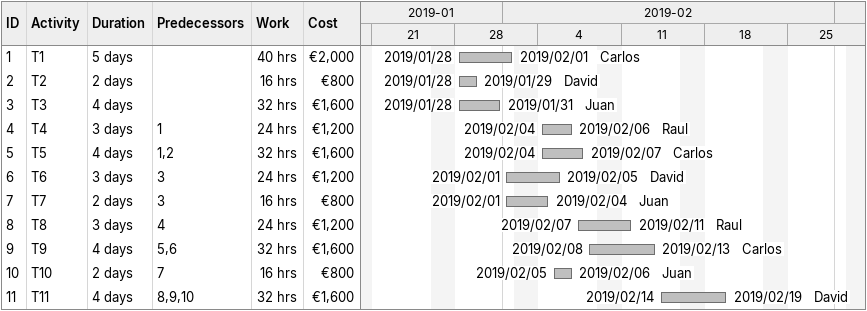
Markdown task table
| ID | Task | Duration | Start | Finish | Predecessors | Resources | Work (h) | Cost (€) |
|---|---|---|---|---|---|---|---|---|
| 1 | T1 | 5d | 2019-01-28 | 2019-02-01 |  | Carlos | 40 | 2000 |
| 2 | T2 | 2d | 2019-01-28 | 2019-01-29 |  | David | 16 | 800 |
| 3 | T3 | 4d | 2019-01-28 | 2019-01-31 |  | Juan | 32 | 1600 |
| 4 | T4 | 3d | 2019-02-04 | 2019-02-06 | 1 | Raul | 24 | 1200 |
| 5 | T5 | 4d | 2019-02-04 | 2019-02-07 | 1, 2 | Carlos | 32 | 1600 |
| 6 | T6 | 3d | 2019-02-01 | 2019-02-05 | 3 | David | 24 | 1200 |
| 7 | T7 | 2d | 2019-02-01 | 2019-02-04 | 3 | Juan | 16 | 800 |
| 8 | T8 | 3d | 2019-02-07 | 2019-02-11 | 4 | Raul | 24 | 1200 |
| 9 | T9 | 4d | 2019-02-08 | 2019-02-13 | 5, 6 | Carlos | 32 | 1600 |
| 10 | T10 | 2d | 2019-02-05 | 2019-02-06 | 7 | Juan | 16 | 800 |
| 11 | T11 | 4d | 2019-02-14 | 2019-02-19 | 8, 9, 10 | David | 32 | 1600 |
